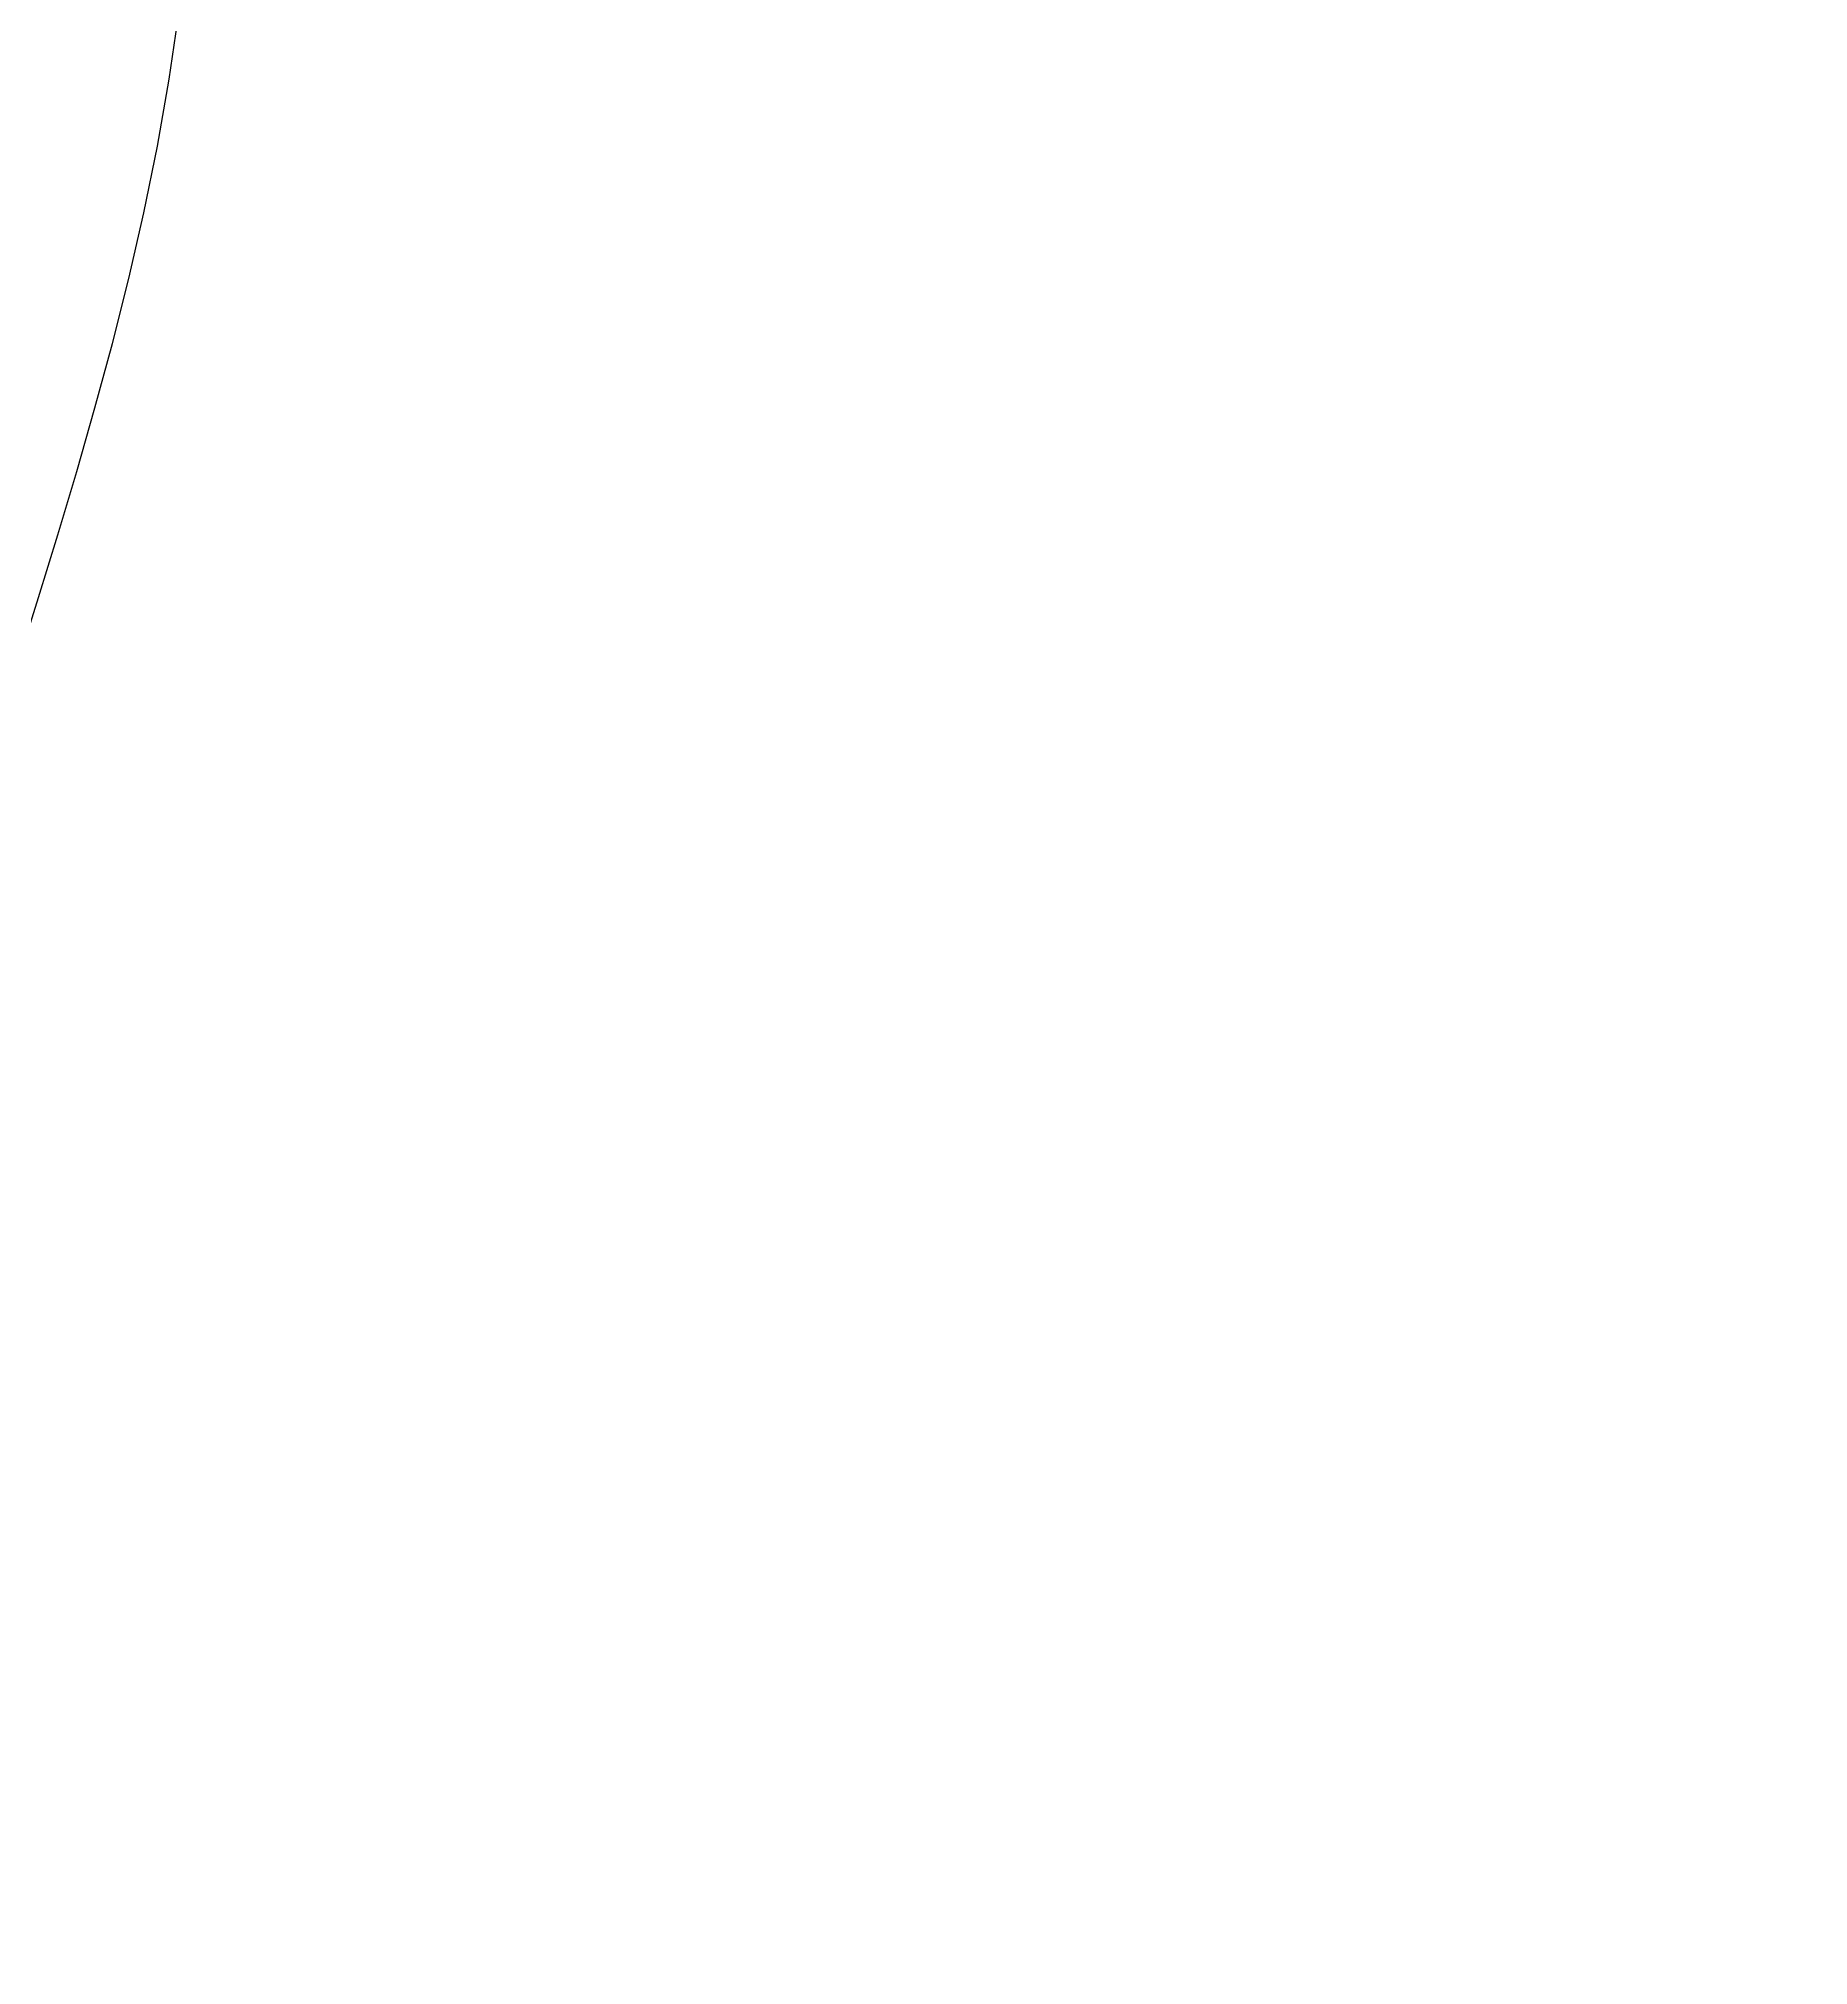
# Model space of a CAD drawing. Extents: x -200 to 162, y 0 to 712.
# Drawn here: x 92.9 to 154, y 531.6 to 598 of the extents above; entities that cross this region are included whole.
import ezdxf

# ---------------------------------------------------------------- set-up
doc = ezdxf.new("R2010")
doc.units = 0

# ---------------------------------------------------------------- blocks, each defined once
blk = doc.blocks.new('Pattern_3123086_M')
at = {"layer": '14'}
blk.add_lwpolyline([(58.582207, 598.334167), (58.735126, 595.661987), (58.883625, 593.040833), (59.439968, 580.320679), (64.950974, 576.770996), (67.969826, 574.991821), (71.268242, 573.391235), (74.046471, 572.36853), (76.776245, 571.593811), (79.441666, 570.997314), (82.020775, 570.519836), (89.935043, 569.203369), (89.935043, 569.203369), (92.275703, 576.573914), (92.947754, 578.710938), (93.613029, 580.869568), (94.263901, 583.048218), (94.892647, 585.245667), (95.492546, 587.464478), (96.056419, 589.706848), (96.57608, 591.971252), (97.044197, 594.260864), (97.452377, 596.575256), (97.792419, 598.915527)], dxfattribs=at)

msp = doc.modelspace()

# ---------------------------------------------------------------- block references
at = {"layer": '1'}
msp.add_blockref('Pattern_3123086_M', (0, 0), dxfattribs=at)

doc.saveas('drawing.dxf')
